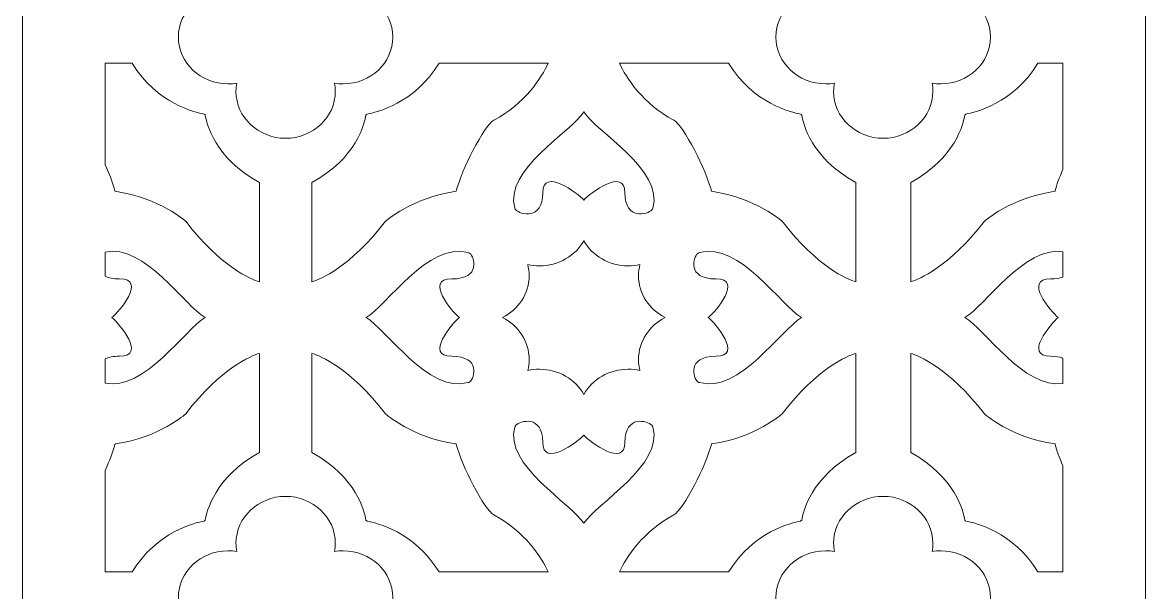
# Model space of a CAD drawing. Header units: centimetres. Extents: x -15.8 to -8.9, y -3.9 to 9.
# Drawn here: x -15.84 to -8.85, y 1.75 to 5.3 of the extents above; entities that cross this region are included whole.
import ezdxf

# ---------------------------------------------------------------- set-up
doc = ezdxf.new("R2010")
doc.units = ezdxf.units.CM
doc.header["$MEASUREMENT"] = 0
doc.layers.add('layer 1', color=7, linetype='Continuous')

msp = doc.modelspace()

# ---------------------------------------------------------------- linework, layer by layer
at = {"layer": 'layer 1', "lineweight": 9}
for points, knots in [([(-15.84346, 9.00077), (-15.84346, 9.00077), (-8.85135, 9.00077), (-8.85135, 9.00077), (-8.85135, 9.00077), (-8.85135, 9.00077), (-8.85135, 3.21098), (-8.85135, 3.21098), (-8.85135, 3.21098), (-8.85135, 3.21098), (-8.85135, -3.85301), (-8.85135, -3.85301), (-8.85135, -3.85301), (-8.85135, -3.85301), (-15.84346, -3.85301), (-15.84346, -3.85301), (-15.84346, -3.85301), (-15.84346, -3.85301), (-15.84346, 3.21098), (-15.84346, 3.21098), (-15.84346, 3.21098), (-15.84346, 3.21098), (-15.84346, 9.00077), (-15.84346, 9.00077)], [0, 0, 0, 0, 0.1428571, 0.1428571, 0.1428571, 0.1428571, 0.2857143, 0.2857143, 0.2857143, 0.2857143, 0.4285714, 0.4285714, 0.4285714, 0.4285714, 0.5714286, 0.5714286, 0.5714286, 0.5714286, 0.7142857, 0.7142857, 0.7142857, 0.7142857, 1, 1, 1, 1]), ([(-13.53717, 5.20898), (-13.53717, 5.04818), (-13.67597, 4.91701), (-13.84616, 4.91701), (-13.84616, 4.91701), (-13.86484, 4.91701), (-13.88313, 4.9186), (-13.90091, 4.92163), (-13.90091, 4.92163), (-13.89771, 4.90482), (-13.89604, 4.88753), (-13.89604, 4.86989), (-13.89604, 4.86989), (-13.89604, 4.70907), (-14.03485, 4.57791), (-14.20504, 4.57791), (-14.20504, 4.57791), (-14.37523, 4.57791), (-14.51404, 4.70907), (-14.51404, 4.86988), (-14.51404, 4.86988), (-14.51404, 4.88752), (-14.51236, 4.90482), (-14.50917, 4.92163), (-14.50917, 4.92163), (-14.52694, 4.9186), (-14.54524, 4.91702), (-14.56392, 4.91702), (-14.56392, 4.91702), (-14.73411, 4.91701), (-14.87292, 5.04818), (-14.87292, 5.20898), (-14.87292, 5.20898), (-14.87292, 5.36979), (-14.73411, 5.50096), (-14.56393, 5.50096), (-14.56393, 5.50096), (-14.54524, 5.50096), (-14.52694, 5.49937), (-14.50917, 5.49635), (-14.50917, 5.49635), (-14.51236, 5.51315), (-14.51404, 5.53043), (-14.51404, 5.54809), (-14.51404, 5.54809), (-14.51404, 5.7089), (-14.37523, 5.84006), (-14.20504, 5.84006), (-14.20504, 5.84006), (-14.03485, 5.84006), (-13.89604, 5.7089), (-13.89604, 5.54809), (-13.89604, 5.54809), (-13.89604, 5.53043), (-13.89771, 5.51315), (-13.90091, 5.49635), (-13.90091, 5.49635), (-13.88313, 5.49937), (-13.86484, 5.50096), (-13.84617, 5.50096), (-13.84617, 5.50096), (-13.67597, 5.50096), (-13.53717, 5.36979), (-13.53717, 5.20898)], [0, 0, 0, 0, 0.0588235, 0.0588235, 0.0588235, 0.0588235, 0.1176471, 0.1176471, 0.1176471, 0.1176471, 0.1764706, 0.1764706, 0.1764706, 0.1764706, 0.2352941, 0.2352941, 0.2352941, 0.2352941, 0.2941176, 0.2941176, 0.2941176, 0.2941176, 0.3529412, 0.3529412, 0.3529412, 0.3529412, 0.4117647, 0.4117647, 0.4117647, 0.4117647, 0.4705882, 0.4705882, 0.4705882, 0.4705882, 0.5294118, 0.5294118, 0.5294118, 0.5294118, 0.5882353, 0.5882353, 0.5882353, 0.5882353, 0.6470588, 0.6470588, 0.6470588, 0.6470588, 0.7058824, 0.7058824, 0.7058824, 0.7058824, 0.7647059, 0.7647059, 0.7647059, 0.7647059, 0.8235294, 0.8235294, 0.8235294, 0.8235294, 0.8823529, 0.8823529, 0.8823529, 0.8823529, 1, 1, 1, 1]), ([(-9.81643, 5.20898), (-9.81643, 5.04818), (-9.95525, 4.91701), (-10.12544, 4.91701), (-10.12544, 4.91701), (-10.14412, 4.91701), (-10.16241, 4.9186), (-10.18018, 4.92163), (-10.18018, 4.92163), (-10.17699, 4.90482), (-10.17532, 4.88753), (-10.17532, 4.86989), (-10.17532, 4.86989), (-10.17532, 4.70907), (-10.31412, 4.57791), (-10.48431, 4.57791), (-10.48431, 4.57791), (-10.65451, 4.57791), (-10.79331, 4.70907), (-10.79331, 4.86988), (-10.79331, 4.86988), (-10.79331, 4.88752), (-10.79164, 4.90482), (-10.78843, 4.92163), (-10.78843, 4.92163), (-10.80621, 4.9186), (-10.82452, 4.91702), (-10.84319, 4.91702), (-10.84319, 4.91702), (-11.01338, 4.91701), (-11.15219, 5.04818), (-11.1522, 5.20898), (-11.1522, 5.20898), (-11.15219, 5.36979), (-11.01338, 5.50096), (-10.8432, 5.50096), (-10.8432, 5.50096), (-10.82452, 5.50096), (-10.80621, 5.49937), (-10.78843, 5.49635), (-10.78843, 5.49635), (-10.79164, 5.51315), (-10.79331, 5.53043), (-10.79331, 5.54809), (-10.79331, 5.54809), (-10.79331, 5.7089), (-10.65451, 5.84006), (-10.48431, 5.84006), (-10.48431, 5.84006), (-10.31412, 5.84006), (-10.17531, 5.7089), (-10.17531, 5.54809), (-10.17531, 5.54809), (-10.17531, 5.53043), (-10.17699, 5.51315), (-10.18018, 5.49635), (-10.18018, 5.49635), (-10.16241, 5.49937), (-10.14412, 5.50096), (-10.12545, 5.50096), (-10.12545, 5.50096), (-9.95525, 5.50096), (-9.81643, 5.36979), (-9.81643, 5.20898)], [0, 0, 0, 0, 0.0588235, 0.0588235, 0.0588235, 0.0588235, 0.1176471, 0.1176471, 0.1176471, 0.1176471, 0.1764706, 0.1764706, 0.1764706, 0.1764706, 0.2352941, 0.2352941, 0.2352941, 0.2352941, 0.2941176, 0.2941176, 0.2941176, 0.2941176, 0.3529412, 0.3529412, 0.3529412, 0.3529412, 0.4117647, 0.4117647, 0.4117647, 0.4117647, 0.4705882, 0.4705882, 0.4705882, 0.4705882, 0.5294118, 0.5294118, 0.5294118, 0.5294118, 0.5882353, 0.5882353, 0.5882353, 0.5882353, 0.6470588, 0.6470588, 0.6470588, 0.6470588, 0.7058824, 0.7058824, 0.7058824, 0.7058824, 0.7647059, 0.7647059, 0.7647059, 0.7647059, 0.8235294, 0.8235294, 0.8235294, 0.8235294, 0.8823529, 0.8823529, 0.8823529, 0.8823529, 1, 1, 1, 1]), ([(-15.3287, 4.41363), (-15.3287, 4.41363), (-15.3287, 5.04559), (-15.3287, 5.04559), (-15.3287, 5.04559), (-15.3287, 5.04559), (-15.16087, 5.04559), (-15.16087, 5.04559), (-15.16087, 5.04559), (-15.00411, 4.79305), (-14.76872, 4.73889), (-14.71227, 4.72929), (-14.71227, 4.72929), (-14.71227, 4.72929), (-14.70869, 4.72601), (-14.70869, 4.72601), (-14.70869, 4.72601), (-14.70869, 4.72601), (-14.70677, 4.72427), (-14.70677, 4.72427), (-14.70677, 4.72427), (-14.70677, 4.72427), (-14.70521, 4.72283), (-14.70521, 4.72283), (-14.70521, 4.72283), (-14.69713, 4.67137), (-14.64729, 4.45497), (-14.36843, 4.30229), (-14.36843, 4.30229), (-14.36843, 4.30229), (-14.36843, 3.68409), (-14.36843, 3.68409), (-14.36843, 3.68409), (-14.42003, 3.69979), (-14.6041, 3.77284), (-14.82726, 4.06086), (-14.82726, 4.06086), (-14.82726, 4.06086), (-14.98695, 4.2066), (-15.26653, 4.24824), (-15.26653, 4.24824), (-15.26655, 4.24823), (-15.26692, 4.24933), (-15.26758, 4.25136), (-15.26758, 4.25136), (-15.26763, 4.25149), (-15.26767, 4.25158), (-15.2677, 4.25172), (-15.2677, 4.25172), (-15.27841, 4.29358), (-15.30101, 4.35246), (-15.3287, 4.41363)], [0, 0, 0, 0, 0.0714286, 0.0714286, 0.0714286, 0.0714286, 0.1428571, 0.1428571, 0.1428571, 0.1428571, 0.2142857, 0.2142857, 0.2142857, 0.2142857, 0.2857143, 0.2857143, 0.2857143, 0.2857143, 0.3571429, 0.3571429, 0.3571429, 0.3571429, 0.4285714, 0.4285714, 0.4285714, 0.4285714, 0.5, 0.5, 0.5, 0.5, 0.5714286, 0.5714286, 0.5714286, 0.5714286, 0.6428571, 0.6428571, 0.6428571, 0.6428571, 0.7142857, 0.7142857, 0.7142857, 0.7142857, 0.7857143, 0.7857143, 0.7857143, 0.7857143, 0.8571429, 0.8571429, 0.8571429, 0.8571429, 1, 1, 1, 1]), ([(-13.70331, 4.72427), (-13.70331, 4.72427), (-13.70488, 4.72283), (-13.70488, 4.72283), (-13.70488, 4.72283), (-13.71295, 4.67137), (-13.7628, 4.45497), (-14.04165, 4.30229), (-14.04165, 4.30229), (-14.04165, 4.30229), (-14.04165, 3.68409), (-14.04165, 3.68409), (-14.04165, 3.68409), (-13.99005, 3.69979), (-13.80598, 3.77284), (-13.58282, 4.06086), (-13.58282, 4.06086), (-13.58282, 4.06086), (-13.42314, 4.2066), (-13.14354, 4.24824), (-13.14354, 4.24824), (-13.14353, 4.24823), (-13.14316, 4.24933), (-13.1425, 4.25136), (-13.1425, 4.25136), (-13.14246, 4.25149), (-13.14242, 4.25158), (-13.14238, 4.25172), (-13.14238, 4.25172), (-13.11016, 4.37768), (-12.97024, 4.65779), (-12.9079, 4.69072), (-12.9079, 4.69072), (-12.71679, 4.79301), (-12.61069, 4.95528), (-12.57114, 5.04559), (-12.57114, 5.04559), (-12.57114, 5.04559), (-13.24922, 5.04559), (-13.24922, 5.04559), (-13.24922, 5.04559), (-13.40597, 4.79305), (-13.64136, 4.73889), (-13.69781, 4.72929), (-13.69781, 4.72929), (-13.69781, 4.72929), (-13.7014, 4.72601), (-13.7014, 4.72601), (-13.7014, 4.72601), (-13.7014, 4.72601), (-13.70331, 4.72427), (-13.70331, 4.72427)], [0, 0, 0, 0, 0.0714286, 0.0714286, 0.0714286, 0.0714286, 0.1428571, 0.1428571, 0.1428571, 0.1428571, 0.2142857, 0.2142857, 0.2142857, 0.2142857, 0.2857143, 0.2857143, 0.2857143, 0.2857143, 0.3571429, 0.3571429, 0.3571429, 0.3571429, 0.4285714, 0.4285714, 0.4285714, 0.4285714, 0.5, 0.5, 0.5, 0.5, 0.5714286, 0.5714286, 0.5714286, 0.5714286, 0.6428571, 0.6428571, 0.6428571, 0.6428571, 0.7142857, 0.7142857, 0.7142857, 0.7142857, 0.7857143, 0.7857143, 0.7857143, 0.7857143, 0.8571429, 0.8571429, 0.8571429, 0.8571429, 1, 1, 1, 1]), ([(-10.99355, 4.72427), (-10.99355, 4.72427), (-10.992, 4.72283), (-10.992, 4.72283), (-10.992, 4.72283), (-10.98392, 4.67137), (-10.93406, 4.45497), (-10.6552, 4.30229), (-10.6552, 4.30229), (-10.6552, 4.30229), (-10.6552, 3.68408), (-10.6552, 3.68408), (-10.6552, 3.68408), (-10.70681, 3.69978), (-10.89088, 3.77283), (-11.11405, 4.06086), (-11.11405, 4.06086), (-11.11405, 4.06086), (-11.27373, 4.2066), (-11.55333, 4.24824), (-11.55333, 4.24824), (-11.55334, 4.24823), (-11.5537, 4.24933), (-11.55437, 4.25136), (-11.55437, 4.25136), (-11.55441, 4.25149), (-11.55444, 4.25158), (-11.55448, 4.25172), (-11.55448, 4.25172), (-11.58671, 4.37768), (-11.72662, 4.65779), (-11.78896, 4.69072), (-11.78896, 4.69072), (-11.98008, 4.79301), (-12.08617, 4.95528), (-12.12573, 5.04559), (-12.12573, 5.04559), (-12.12573, 5.04559), (-11.44764, 5.04559), (-11.44764, 5.04559), (-11.44764, 5.04559), (-11.2909, 4.79305), (-11.0555, 4.73889), (-10.99906, 4.72929), (-10.99906, 4.72929), (-10.99906, 4.72929), (-10.99547, 4.72601), (-10.99547, 4.72601), (-10.99547, 4.72601), (-10.99547, 4.72601), (-10.99355, 4.72427), (-10.99355, 4.72427)], [0, 0, 0, 0, 0.0714286, 0.0714286, 0.0714286, 0.0714286, 0.1428571, 0.1428571, 0.1428571, 0.1428571, 0.2142857, 0.2142857, 0.2142857, 0.2142857, 0.2857143, 0.2857143, 0.2857143, 0.2857143, 0.3571429, 0.3571429, 0.3571429, 0.3571429, 0.4285714, 0.4285714, 0.4285714, 0.4285714, 0.5, 0.5, 0.5, 0.5, 0.5714286, 0.5714286, 0.5714286, 0.5714286, 0.6428571, 0.6428571, 0.6428571, 0.6428571, 0.7142857, 0.7142857, 0.7142857, 0.7142857, 0.7857143, 0.7857143, 0.7857143, 0.7857143, 0.8571429, 0.8571429, 0.8571429, 0.8571429, 1, 1, 1, 1]), ([(-9.97505, 4.72427), (-9.97505, 4.72427), (-9.97661, 4.72283), (-9.97661, 4.72283), (-9.97661, 4.72283), (-9.98469, 4.67137), (-10.03455, 4.45497), (-10.3134, 4.30229), (-10.3134, 4.30229), (-10.3134, 4.30229), (-10.3134, 3.68409), (-10.3134, 3.68409), (-10.3134, 3.68409), (-10.2618, 3.69979), (-10.07772, 3.77284), (-9.85456, 4.06086), (-9.85456, 4.06086), (-9.85456, 4.06086), (-9.69488, 4.2066), (-9.41529, 4.24824), (-9.41529, 4.24824), (-9.41527, 4.24823), (-9.41491, 4.24933), (-9.41424, 4.25136), (-9.41424, 4.25136), (-9.41419, 4.25149), (-9.41416, 4.25158), (-9.41412, 4.25172), (-9.41412, 4.25172), (-9.40514, 4.28683), (-9.3878, 4.33394), (-9.3661, 4.38432), (-9.3661, 4.38432), (-9.3661, 4.38432), (-9.3661, 5.04559), (-9.3661, 5.04559), (-9.3661, 5.04559), (-9.3661, 5.04559), (-9.52096, 5.04559), (-9.52096, 5.04559), (-9.52096, 5.04559), (-9.67771, 4.79305), (-9.91311, 4.73889), (-9.96956, 4.72929), (-9.96956, 4.72929), (-9.96956, 4.72929), (-9.97313, 4.72601), (-9.97313, 4.72601), (-9.97313, 4.72601), (-9.97313, 4.72601), (-9.97505, 4.72427), (-9.97505, 4.72427)], [0, 0, 0, 0, 0.0714286, 0.0714286, 0.0714286, 0.0714286, 0.1428571, 0.1428571, 0.1428571, 0.1428571, 0.2142857, 0.2142857, 0.2142857, 0.2142857, 0.2857143, 0.2857143, 0.2857143, 0.2857143, 0.3571429, 0.3571429, 0.3571429, 0.3571429, 0.4285714, 0.4285714, 0.4285714, 0.4285714, 0.5, 0.5, 0.5, 0.5, 0.5714286, 0.5714286, 0.5714286, 0.5714286, 0.6428571, 0.6428571, 0.6428571, 0.6428571, 0.7142857, 0.7142857, 0.7142857, 0.7142857, 0.7857143, 0.7857143, 0.7857143, 0.7857143, 0.8571429, 0.8571429, 0.8571429, 0.8571429, 1, 1, 1, 1]), ([(-12.34844, 4.74194), (-12.42271, 4.62365), (-12.85031, 4.37655), (-12.77731, 4.14305), (-12.77731, 4.14305), (-12.77602, 4.13891), (-12.77515, 4.13484), (-12.77208, 4.13146), (-12.77208, 4.13146), (-12.74785, 4.10475), (-12.60499, 4.06349), (-12.60296, 4.23846), (-12.60296, 4.23846), (-12.60608, 4.40007), (-12.38541, 4.23571), (-12.34855, 4.19303), (-12.34855, 4.19303), (-12.34851, 4.19307), (-12.34848, 4.19311), (-12.34844, 4.19315), (-12.34844, 4.19315), (-12.3484, 4.19311), (-12.34836, 4.19307), (-12.34832, 4.19303), (-12.34832, 4.19303), (-12.31145, 4.23571), (-12.09078, 4.40007), (-12.09391, 4.23846), (-12.09391, 4.23846), (-12.09188, 4.06349), (-11.94902, 4.10475), (-11.92479, 4.13146), (-11.92479, 4.13146), (-11.92172, 4.13484), (-11.92085, 4.13891), (-11.91956, 4.14305), (-11.91956, 4.14305), (-11.84656, 4.37655), (-12.27416, 4.62365), (-12.34844, 4.74194)], [0, 0, 0, 0, 0.0909091, 0.0909091, 0.0909091, 0.0909091, 0.1818182, 0.1818182, 0.1818182, 0.1818182, 0.2727273, 0.2727273, 0.2727273, 0.2727273, 0.3636364, 0.3636364, 0.3636364, 0.3636364, 0.4545455, 0.4545455, 0.4545455, 0.4545455, 0.5454545, 0.5454545, 0.5454545, 0.5454545, 0.6363636, 0.6363636, 0.6363636, 0.6363636, 0.7272727, 0.7272727, 0.7272727, 0.7272727, 0.8181818, 0.8181818, 0.8181818, 0.8181818, 1, 1, 1, 1]), ([(-15.3287, 3.05304), (-15.3287, 3.05304), (-15.3287, 3.20348), (-15.3287, 3.20348), (-15.3287, 3.20348), (-15.30764, 3.21366), (-15.27854, 3.22016), (-15.23894, 3.22058), (-15.23894, 3.22058), (-15.06789, 3.21762), (-15.24184, 3.42612), (-15.28699, 3.46096), (-15.28699, 3.46096), (-15.28697, 3.461), (-15.28694, 3.46107), (-15.28687, 3.46108), (-15.28687, 3.46108), (-15.28694, 3.4611), (-15.28697, 3.46116), (-15.28699, 3.46119), (-15.28699, 3.46119), (-15.24184, 3.49604), (-15.06789, 3.70454), (-15.23894, 3.70158), (-15.23894, 3.70158), (-15.27854, 3.70199), (-15.30764, 3.70851), (-15.3287, 3.7187), (-15.3287, 3.7187), (-15.3287, 3.7187), (-15.3287, 3.86913), (-15.3287, 3.86913), (-15.3287, 3.86913), (-15.08493, 3.92318), (-14.82936, 3.53021), (-14.70609, 3.46107), (-14.70609, 3.46107), (-14.82939, 3.39196), (-15.08493, 2.999), (-15.3287, 3.05304)], [0, 0, 0, 0, 0.0909091, 0.0909091, 0.0909091, 0.0909091, 0.1818182, 0.1818182, 0.1818182, 0.1818182, 0.2727273, 0.2727273, 0.2727273, 0.2727273, 0.3636364, 0.3636364, 0.3636364, 0.3636364, 0.4545455, 0.4545455, 0.4545455, 0.4545455, 0.5454545, 0.5454545, 0.5454545, 0.5454545, 0.6363636, 0.6363636, 0.6363636, 0.6363636, 0.7272727, 0.7272727, 0.7272727, 0.7272727, 0.8181818, 0.8181818, 0.8181818, 0.8181818, 1, 1, 1, 1]), ([(-13.704, 3.46108), (-13.57881, 3.3909), (-13.3173, 2.98686), (-13.07018, 3.05583), (-13.07018, 3.05583), (-13.0658, 3.05705), (-13.06149, 3.05788), (-13.05791, 3.06078), (-13.05791, 3.06078), (-13.02964, 3.08368), (-12.98598, 3.21866), (-13.17115, 3.22058), (-13.17115, 3.22058), (-13.34219, 3.21762), (-13.16825, 3.42613), (-13.12308, 3.46098), (-13.12308, 3.46098), (-13.12312, 3.46101), (-13.12316, 3.46104), (-13.12321, 3.46108), (-13.12321, 3.46108), (-13.12316, 3.46111), (-13.12312, 3.46115), (-13.12308, 3.46118), (-13.12308, 3.46118), (-13.16825, 3.49603), (-13.34219, 3.70454), (-13.17115, 3.70158), (-13.17115, 3.70158), (-12.98598, 3.70349), (-13.02964, 3.83849), (-13.05791, 3.86138), (-13.05791, 3.86138), (-13.06149, 3.86428), (-13.0658, 3.8651), (-13.07018, 3.86633), (-13.07018, 3.86633), (-13.3173, 3.9353), (-13.57881, 3.53126), (-13.704, 3.46108)], [0, 0, 0, 0, 0.0909091, 0.0909091, 0.0909091, 0.0909091, 0.1818182, 0.1818182, 0.1818182, 0.1818182, 0.2727273, 0.2727273, 0.2727273, 0.2727273, 0.3636364, 0.3636364, 0.3636364, 0.3636364, 0.4545455, 0.4545455, 0.4545455, 0.4545455, 0.5454545, 0.5454545, 0.5454545, 0.5454545, 0.6363636, 0.6363636, 0.6363636, 0.6363636, 0.7272727, 0.7272727, 0.7272727, 0.7272727, 0.8181818, 0.8181818, 0.8181818, 0.8181818, 1, 1, 1, 1]), ([(-11.84237, 3.46107), (-11.94072, 3.51104), (-12.00786, 3.60926), (-12.00786, 3.72181), (-12.00786, 3.72181), (-12.00786, 3.74568), (-12.00481, 3.76888), (-11.99912, 3.79114), (-11.99912, 3.79114), (-12.02267, 3.78576), (-12.04724, 3.78289), (-12.0725, 3.78289), (-12.0725, 3.78289), (-12.19162, 3.78289), (-12.29554, 3.84632), (-12.34843, 3.93924), (-12.34843, 3.93924), (-12.40131, 3.84632), (-12.50525, 3.78289), (-12.62437, 3.78289), (-12.62437, 3.78289), (-12.64962, 3.78289), (-12.67422, 3.78576), (-12.69776, 3.79114), (-12.69776, 3.79114), (-12.69206, 3.76888), (-12.68902, 3.74568), (-12.68902, 3.72181), (-12.68902, 3.72181), (-12.68902, 3.60926), (-12.75615, 3.51105), (-12.8545, 3.46107), (-12.8545, 3.46107), (-12.75615, 3.41111), (-12.68902, 3.31291), (-12.68902, 3.20036), (-12.68902, 3.20036), (-12.68902, 3.17649), (-12.69205, 3.15328), (-12.69774, 3.13102), (-12.69774, 3.13102), (-12.67419, 3.13641), (-12.64962, 3.13927), (-12.62436, 3.13927), (-12.62436, 3.13927), (-12.50525, 3.13927), (-12.40131, 3.07585), (-12.34843, 2.98293), (-12.34843, 2.98293), (-12.29554, 3.07586), (-12.19162, 3.13927), (-12.0725, 3.13928), (-12.0725, 3.13928), (-12.04724, 3.13928), (-12.02267, 3.13641), (-11.99912, 3.13103), (-11.99912, 3.13103), (-12.0048, 3.15328), (-12.00785, 3.17649), (-12.00785, 3.20036), (-12.00785, 3.20036), (-12.00785, 3.31291), (-11.94072, 3.41111), (-11.84237, 3.46107)], [0, 0, 0, 0, 0.0588235, 0.0588235, 0.0588235, 0.0588235, 0.1176471, 0.1176471, 0.1176471, 0.1176471, 0.1764706, 0.1764706, 0.1764706, 0.1764706, 0.2352941, 0.2352941, 0.2352941, 0.2352941, 0.2941176, 0.2941176, 0.2941176, 0.2941176, 0.3529412, 0.3529412, 0.3529412, 0.3529412, 0.4117647, 0.4117647, 0.4117647, 0.4117647, 0.4705882, 0.4705882, 0.4705882, 0.4705882, 0.5294118, 0.5294118, 0.5294118, 0.5294118, 0.5882353, 0.5882353, 0.5882353, 0.5882353, 0.6470588, 0.6470588, 0.6470588, 0.6470588, 0.7058824, 0.7058824, 0.7058824, 0.7058824, 0.7647059, 0.7647059, 0.7647059, 0.7647059, 0.8235294, 0.8235294, 0.8235294, 0.8235294, 0.8823529, 0.8823529, 0.8823529, 0.8823529, 1, 1, 1, 1]), ([(-10.99287, 3.46108), (-11.11806, 3.3909), (-11.37957, 2.98686), (-11.6267, 3.05583), (-11.6267, 3.05583), (-11.63107, 3.05705), (-11.63537, 3.05788), (-11.63896, 3.06078), (-11.63896, 3.06078), (-11.66723, 3.08368), (-11.71088, 3.21866), (-11.52571, 3.22058), (-11.52571, 3.22058), (-11.35467, 3.21762), (-11.52862, 3.42613), (-11.57379, 3.46098), (-11.57379, 3.46098), (-11.57374, 3.46101), (-11.5737, 3.46104), (-11.57366, 3.46108), (-11.57366, 3.46108), (-11.5737, 3.46111), (-11.57374, 3.46115), (-11.57379, 3.46118), (-11.57379, 3.46118), (-11.52862, 3.49603), (-11.35467, 3.70454), (-11.52571, 3.70158), (-11.52571, 3.70158), (-11.71088, 3.70349), (-11.66723, 3.83849), (-11.63896, 3.86138), (-11.63896, 3.86138), (-11.63537, 3.86428), (-11.63107, 3.8651), (-11.6267, 3.86633), (-11.6267, 3.86633), (-11.37957, 3.9353), (-11.11806, 3.53126), (-10.99287, 3.46108)], [0, 0, 0, 0, 0.0909091, 0.0909091, 0.0909091, 0.0909091, 0.1818182, 0.1818182, 0.1818182, 0.1818182, 0.2727273, 0.2727273, 0.2727273, 0.2727273, 0.3636364, 0.3636364, 0.3636364, 0.3636364, 0.4545455, 0.4545455, 0.4545455, 0.4545455, 0.5454545, 0.5454545, 0.5454545, 0.5454545, 0.6363636, 0.6363636, 0.6363636, 0.6363636, 0.7272727, 0.7272727, 0.7272727, 0.7272727, 0.8181818, 0.8181818, 0.8181818, 0.8181818, 1, 1, 1, 1]), ([(-9.97574, 3.46107), (-9.85461, 3.39318), (-9.60592, 3.01286), (-9.3661, 3.05063), (-9.3661, 3.05063), (-9.3661, 3.05063), (-9.3661, 3.2089), (-9.3661, 3.2089), (-9.3661, 3.2089), (-9.38569, 3.21594), (-9.41085, 3.22024), (-9.44289, 3.22058), (-9.44289, 3.22058), (-9.61394, 3.21762), (-9.43998, 3.42612), (-9.39484, 3.46096), (-9.39484, 3.46096), (-9.39486, 3.461), (-9.3949, 3.46107), (-9.39496, 3.46108), (-9.39496, 3.46108), (-9.3949, 3.4611), (-9.39486, 3.46116), (-9.39484, 3.46119), (-9.39484, 3.46119), (-9.43998, 3.49604), (-9.61394, 3.70454), (-9.44289, 3.70158), (-9.44289, 3.70158), (-9.41085, 3.70191), (-9.38569, 3.70625), (-9.3661, 3.71328), (-9.3661, 3.71328), (-9.3661, 3.71328), (-9.3661, 3.87155), (-9.3661, 3.87155), (-9.3661, 3.87155), (-9.60592, 3.90932), (-9.85464, 3.52898), (-9.97574, 3.46107)], [0, 0, 0, 0, 0.0909091, 0.0909091, 0.0909091, 0.0909091, 0.1818182, 0.1818182, 0.1818182, 0.1818182, 0.2727273, 0.2727273, 0.2727273, 0.2727273, 0.3636364, 0.3636364, 0.3636364, 0.3636364, 0.4545455, 0.4545455, 0.4545455, 0.4545455, 0.5454545, 0.5454545, 0.5454545, 0.5454545, 0.6363636, 0.6363636, 0.6363636, 0.6363636, 0.7272727, 0.7272727, 0.7272727, 0.7272727, 0.8181818, 0.8181818, 0.8181818, 0.8181818, 1, 1, 1, 1]), ([(-14.70677, 2.1979), (-14.70677, 2.1979), (-14.70521, 2.19932), (-14.70521, 2.19932), (-14.70521, 2.19932), (-14.69713, 2.25079), (-14.64729, 2.46718), (-14.36843, 2.61986), (-14.36843, 2.61986), (-14.36843, 2.61986), (-14.36843, 3.23808), (-14.36843, 3.23808), (-14.36843, 3.23808), (-14.42003, 3.22236), (-14.6041, 3.14932), (-14.82726, 2.86129), (-14.82726, 2.86129), (-14.82726, 2.86129), (-14.98695, 2.71555), (-15.26653, 2.67391), (-15.26653, 2.67391), (-15.26655, 2.67393), (-15.26692, 2.67282), (-15.26758, 2.67079), (-15.26758, 2.67079), (-15.26763, 2.67065), (-15.26767, 2.67056), (-15.2677, 2.67043), (-15.2677, 2.67043), (-15.27841, 2.62857), (-15.30101, 2.5697), (-15.3287, 2.50853), (-15.3287, 2.50853), (-15.3287, 2.50853), (-15.3287, 1.87656), (-15.3287, 1.87656), (-15.3287, 1.87656), (-15.3287, 1.87656), (-15.16087, 1.87656), (-15.16087, 1.87656), (-15.16087, 1.87656), (-15.00411, 2.12911), (-14.76872, 2.18326), (-14.71227, 2.19287), (-14.71227, 2.19287), (-14.71227, 2.19287), (-14.70869, 2.19614), (-14.70869, 2.19614), (-14.70869, 2.19614), (-14.70869, 2.19614), (-14.70677, 2.1979), (-14.70677, 2.1979)], [0, 0, 0, 0, 0.0714286, 0.0714286, 0.0714286, 0.0714286, 0.1428571, 0.1428571, 0.1428571, 0.1428571, 0.2142857, 0.2142857, 0.2142857, 0.2142857, 0.2857143, 0.2857143, 0.2857143, 0.2857143, 0.3571429, 0.3571429, 0.3571429, 0.3571429, 0.4285714, 0.4285714, 0.4285714, 0.4285714, 0.5, 0.5, 0.5, 0.5, 0.5714286, 0.5714286, 0.5714286, 0.5714286, 0.6428571, 0.6428571, 0.6428571, 0.6428571, 0.7142857, 0.7142857, 0.7142857, 0.7142857, 0.7857143, 0.7857143, 0.7857143, 0.7857143, 0.8571429, 0.8571429, 0.8571429, 0.8571429, 1, 1, 1, 1]), ([(-13.70331, 2.1979), (-13.70331, 2.1979), (-13.70488, 2.19932), (-13.70488, 2.19932), (-13.70488, 2.19932), (-13.71295, 2.25079), (-13.7628, 2.46718), (-14.04165, 2.61986), (-14.04165, 2.61986), (-14.04165, 2.61986), (-14.04165, 3.23808), (-14.04165, 3.23808), (-14.04165, 3.23808), (-13.99005, 3.22236), (-13.80598, 3.14932), (-13.58282, 2.86129), (-13.58282, 2.86129), (-13.58282, 2.86129), (-13.42314, 2.71555), (-13.14354, 2.67391), (-13.14354, 2.67391), (-13.14353, 2.67393), (-13.14316, 2.67282), (-13.1425, 2.67079), (-13.1425, 2.67079), (-13.14246, 2.67065), (-13.14242, 2.67056), (-13.14238, 2.67043), (-13.14238, 2.67043), (-13.11016, 2.54447), (-12.97024, 2.26437), (-12.9079, 2.23142), (-12.9079, 2.23142), (-12.71678, 2.12914), (-12.61068, 1.96688), (-12.57114, 1.87656), (-12.57114, 1.87656), (-12.57114, 1.87656), (-13.24921, 1.87656), (-13.24921, 1.87656), (-13.24921, 1.87656), (-13.40597, 2.12911), (-13.64136, 2.18326), (-13.69781, 2.19287), (-13.69781, 2.19287), (-13.69781, 2.19287), (-13.7014, 2.19614), (-13.7014, 2.19614), (-13.7014, 2.19614), (-13.7014, 2.19614), (-13.70331, 2.1979), (-13.70331, 2.1979)], [0, 0, 0, 0, 0.0714286, 0.0714286, 0.0714286, 0.0714286, 0.1428571, 0.1428571, 0.1428571, 0.1428571, 0.2142857, 0.2142857, 0.2142857, 0.2142857, 0.2857143, 0.2857143, 0.2857143, 0.2857143, 0.3571429, 0.3571429, 0.3571429, 0.3571429, 0.4285714, 0.4285714, 0.4285714, 0.4285714, 0.5, 0.5, 0.5, 0.5, 0.5714286, 0.5714286, 0.5714286, 0.5714286, 0.6428571, 0.6428571, 0.6428571, 0.6428571, 0.7142857, 0.7142857, 0.7142857, 0.7142857, 0.7857143, 0.7857143, 0.7857143, 0.7857143, 0.8571429, 0.8571429, 0.8571429, 0.8571429, 1, 1, 1, 1]), ([(-10.99355, 2.1979), (-10.99355, 2.1979), (-10.992, 2.19932), (-10.992, 2.19932), (-10.992, 2.19932), (-10.98392, 2.25079), (-10.93406, 2.46719), (-10.6552, 2.61986), (-10.6552, 2.61986), (-10.6552, 2.61986), (-10.6552, 3.23808), (-10.6552, 3.23808), (-10.6552, 3.23808), (-10.70681, 3.22238), (-10.89088, 3.14933), (-11.11405, 2.86129), (-11.11405, 2.86129), (-11.11405, 2.86129), (-11.27373, 2.71555), (-11.55333, 2.67391), (-11.55333, 2.67391), (-11.55334, 2.67393), (-11.5537, 2.67282), (-11.55437, 2.67079), (-11.55437, 2.67079), (-11.55441, 2.67065), (-11.55444, 2.67056), (-11.55448, 2.67043), (-11.55448, 2.67043), (-11.58671, 2.54447), (-11.72662, 2.26437), (-11.78896, 2.23142), (-11.78896, 2.23142), (-11.98008, 2.12914), (-12.08618, 1.96688), (-12.12573, 1.87656), (-12.12573, 1.87656), (-12.12573, 1.87656), (-11.44765, 1.87656), (-11.44765, 1.87656), (-11.44765, 1.87656), (-11.2909, 2.12911), (-11.0555, 2.18326), (-10.99906, 2.19287), (-10.99906, 2.19287), (-10.99906, 2.19287), (-10.99547, 2.19614), (-10.99547, 2.19614), (-10.99547, 2.19614), (-10.99547, 2.19614), (-10.99355, 2.1979), (-10.99355, 2.1979)], [0, 0, 0, 0, 0.0714286, 0.0714286, 0.0714286, 0.0714286, 0.1428571, 0.1428571, 0.1428571, 0.1428571, 0.2142857, 0.2142857, 0.2142857, 0.2142857, 0.2857143, 0.2857143, 0.2857143, 0.2857143, 0.3571429, 0.3571429, 0.3571429, 0.3571429, 0.4285714, 0.4285714, 0.4285714, 0.4285714, 0.5, 0.5, 0.5, 0.5, 0.5714286, 0.5714286, 0.5714286, 0.5714286, 0.6428571, 0.6428571, 0.6428571, 0.6428571, 0.7142857, 0.7142857, 0.7142857, 0.7142857, 0.7857143, 0.7857143, 0.7857143, 0.7857143, 0.8571429, 0.8571429, 0.8571429, 0.8571429, 1, 1, 1, 1]), ([(-9.97505, 2.1979), (-9.97505, 2.1979), (-9.97661, 2.19932), (-9.97661, 2.19932), (-9.97661, 2.19932), (-9.98469, 2.25079), (-10.03455, 2.46718), (-10.3134, 2.61986), (-10.3134, 2.61986), (-10.3134, 2.61986), (-10.3134, 3.23808), (-10.3134, 3.23808), (-10.3134, 3.23808), (-10.2618, 3.22236), (-10.07772, 3.14932), (-9.85456, 2.86129), (-9.85456, 2.86129), (-9.85456, 2.86129), (-9.69488, 2.71555), (-9.41529, 2.67391), (-9.41529, 2.67391), (-9.41527, 2.67393), (-9.41491, 2.67282), (-9.41424, 2.67079), (-9.41424, 2.67079), (-9.41419, 2.67065), (-9.41416, 2.67056), (-9.41412, 2.67043), (-9.41412, 2.67043), (-9.40514, 2.63532), (-9.3878, 2.58824), (-9.3661, 2.53787), (-9.3661, 2.53787), (-9.3661, 2.53787), (-9.3661, 1.87656), (-9.3661, 1.87656), (-9.3661, 1.87656), (-9.3661, 1.87656), (-9.52095, 1.87656), (-9.52095, 1.87656), (-9.52095, 1.87656), (-9.67771, 2.12911), (-9.91311, 2.18326), (-9.96956, 2.19287), (-9.96956, 2.19287), (-9.96956, 2.19287), (-9.97313, 2.19614), (-9.97313, 2.19614), (-9.97313, 2.19614), (-9.97313, 2.19614), (-9.97505, 2.1979), (-9.97505, 2.1979)], [0, 0, 0, 0, 0.0714286, 0.0714286, 0.0714286, 0.0714286, 0.1428571, 0.1428571, 0.1428571, 0.1428571, 0.2142857, 0.2142857, 0.2142857, 0.2142857, 0.2857143, 0.2857143, 0.2857143, 0.2857143, 0.3571429, 0.3571429, 0.3571429, 0.3571429, 0.4285714, 0.4285714, 0.4285714, 0.4285714, 0.5, 0.5, 0.5, 0.5, 0.5714286, 0.5714286, 0.5714286, 0.5714286, 0.6428571, 0.6428571, 0.6428571, 0.6428571, 0.7142857, 0.7142857, 0.7142857, 0.7142857, 0.7857143, 0.7857143, 0.7857143, 0.7857143, 0.8571429, 0.8571429, 0.8571429, 0.8571429, 1, 1, 1, 1]), ([(-12.34844, 2.18022), (-12.42271, 2.29851), (-12.85031, 2.54561), (-12.77731, 2.77912), (-12.77731, 2.77912), (-12.77602, 2.78325), (-12.77515, 2.78731), (-12.77208, 2.7907), (-12.77208, 2.7907), (-12.74785, 2.81742), (-12.60499, 2.85867), (-12.60296, 2.6837), (-12.60296, 2.6837), (-12.60608, 2.52208), (-12.38541, 2.68644), (-12.34855, 2.72913), (-12.34855, 2.72913), (-12.34851, 2.72908), (-12.34848, 2.72904), (-12.34844, 2.729), (-12.34844, 2.729), (-12.3484, 2.72904), (-12.34836, 2.72908), (-12.34832, 2.72913), (-12.34832, 2.72913), (-12.31145, 2.68644), (-12.09078, 2.52208), (-12.09391, 2.6837), (-12.09391, 2.6837), (-12.09188, 2.85867), (-11.94902, 2.81742), (-11.92479, 2.7907), (-11.92479, 2.7907), (-11.92172, 2.78731), (-11.92085, 2.78325), (-11.91956, 2.77912), (-11.91956, 2.77912), (-11.84656, 2.54561), (-12.27416, 2.29851), (-12.34844, 2.18022)], [0, 0, 0, 0, 0.0909091, 0.0909091, 0.0909091, 0.0909091, 0.1818182, 0.1818182, 0.1818182, 0.1818182, 0.2727273, 0.2727273, 0.2727273, 0.2727273, 0.3636364, 0.3636364, 0.3636364, 0.3636364, 0.4545455, 0.4545455, 0.4545455, 0.4545455, 0.5454545, 0.5454545, 0.5454545, 0.5454545, 0.6363636, 0.6363636, 0.6363636, 0.6363636, 0.7272727, 0.7272727, 0.7272727, 0.7272727, 0.8181818, 0.8181818, 0.8181818, 0.8181818, 1, 1, 1, 1]), ([(-13.53717, 1.71637), (-13.53717, 1.55556), (-13.67597, 1.42439), (-13.84616, 1.42439), (-13.84616, 1.42439), (-13.86484, 1.42439), (-13.88313, 1.42598), (-13.90091, 1.429), (-13.90091, 1.429), (-13.89771, 1.41221), (-13.89604, 1.39491), (-13.89604, 1.37728), (-13.89604, 1.37728), (-13.89604, 1.21645), (-14.03485, 1.08529), (-14.20504, 1.08529), (-14.20504, 1.08529), (-14.37523, 1.08529), (-14.51404, 1.21645), (-14.51404, 1.37727), (-14.51404, 1.37727), (-14.51404, 1.39491), (-14.51236, 1.41221), (-14.50917, 1.42901), (-14.50917, 1.42901), (-14.52694, 1.42598), (-14.54524, 1.4244), (-14.56392, 1.4244), (-14.56392, 1.4244), (-14.73411, 1.4244), (-14.87292, 1.55555), (-14.87292, 1.71637), (-14.87292, 1.71637), (-14.87292, 1.87718), (-14.73411, 2.00834), (-14.56393, 2.00834), (-14.56393, 2.00834), (-14.54524, 2.00834), (-14.52694, 2.00676), (-14.50917, 2.00373), (-14.50917, 2.00373), (-14.51236, 2.02052), (-14.51404, 2.03781), (-14.51404, 2.05546), (-14.51404, 2.05546), (-14.51404, 2.21628), (-14.37523, 2.34744), (-14.20504, 2.34744), (-14.20504, 2.34744), (-14.03485, 2.34744), (-13.89604, 2.21628), (-13.89604, 2.05547), (-13.89604, 2.05547), (-13.89604, 2.03782), (-13.89771, 2.02052), (-13.90091, 2.00373), (-13.90091, 2.00373), (-13.88313, 2.00676), (-13.86484, 2.00834), (-13.84617, 2.00834), (-13.84617, 2.00834), (-13.67597, 2.00834), (-13.53717, 1.87718), (-13.53717, 1.71637)], [0, 0, 0, 0, 0.0588235, 0.0588235, 0.0588235, 0.0588235, 0.1176471, 0.1176471, 0.1176471, 0.1176471, 0.1764706, 0.1764706, 0.1764706, 0.1764706, 0.2352941, 0.2352941, 0.2352941, 0.2352941, 0.2941176, 0.2941176, 0.2941176, 0.2941176, 0.3529412, 0.3529412, 0.3529412, 0.3529412, 0.4117647, 0.4117647, 0.4117647, 0.4117647, 0.4705882, 0.4705882, 0.4705882, 0.4705882, 0.5294118, 0.5294118, 0.5294118, 0.5294118, 0.5882353, 0.5882353, 0.5882353, 0.5882353, 0.6470588, 0.6470588, 0.6470588, 0.6470588, 0.7058824, 0.7058824, 0.7058824, 0.7058824, 0.7647059, 0.7647059, 0.7647059, 0.7647059, 0.8235294, 0.8235294, 0.8235294, 0.8235294, 0.8823529, 0.8823529, 0.8823529, 0.8823529, 1, 1, 1, 1]), ([(-9.81643, 1.71637), (-9.81643, 1.55556), (-9.95525, 1.42439), (-10.12544, 1.42439), (-10.12544, 1.42439), (-10.14412, 1.42439), (-10.16241, 1.42598), (-10.18018, 1.429), (-10.18018, 1.429), (-10.17699, 1.41221), (-10.17532, 1.39491), (-10.17532, 1.37728), (-10.17532, 1.37728), (-10.17532, 1.21645), (-10.31412, 1.08529), (-10.48431, 1.08529), (-10.48431, 1.08529), (-10.65451, 1.08529), (-10.79331, 1.21645), (-10.79331, 1.37727), (-10.79331, 1.37727), (-10.79331, 1.39491), (-10.79164, 1.41221), (-10.78843, 1.42901), (-10.78843, 1.42901), (-10.80621, 1.42598), (-10.82452, 1.4244), (-10.84319, 1.4244), (-10.84319, 1.4244), (-11.01338, 1.4244), (-11.15219, 1.55555), (-11.1522, 1.71637), (-11.1522, 1.71637), (-11.15219, 1.87718), (-11.01338, 2.00834), (-10.8432, 2.00834), (-10.8432, 2.00834), (-10.82452, 2.00834), (-10.80621, 2.00676), (-10.78843, 2.00373), (-10.78843, 2.00373), (-10.79164, 2.02052), (-10.79331, 2.03781), (-10.79331, 2.05546), (-10.79331, 2.05546), (-10.79331, 2.21628), (-10.65451, 2.34744), (-10.48431, 2.34744), (-10.48431, 2.34744), (-10.31412, 2.34744), (-10.17531, 2.21628), (-10.17531, 2.05547), (-10.17531, 2.05547), (-10.17531, 2.03782), (-10.17699, 2.02052), (-10.18018, 2.00373), (-10.18018, 2.00373), (-10.16241, 2.00676), (-10.14412, 2.00834), (-10.12545, 2.00834), (-10.12545, 2.00834), (-9.95525, 2.00834), (-9.81643, 1.87718), (-9.81643, 1.71637)], [0, 0, 0, 0, 0.0588235, 0.0588235, 0.0588235, 0.0588235, 0.1176471, 0.1176471, 0.1176471, 0.1176471, 0.1764706, 0.1764706, 0.1764706, 0.1764706, 0.2352941, 0.2352941, 0.2352941, 0.2352941, 0.2941176, 0.2941176, 0.2941176, 0.2941176, 0.3529412, 0.3529412, 0.3529412, 0.3529412, 0.4117647, 0.4117647, 0.4117647, 0.4117647, 0.4705882, 0.4705882, 0.4705882, 0.4705882, 0.5294118, 0.5294118, 0.5294118, 0.5294118, 0.5882353, 0.5882353, 0.5882353, 0.5882353, 0.6470588, 0.6470588, 0.6470588, 0.6470588, 0.7058824, 0.7058824, 0.7058824, 0.7058824, 0.7647059, 0.7647059, 0.7647059, 0.7647059, 0.8235294, 0.8235294, 0.8235294, 0.8235294, 0.8823529, 0.8823529, 0.8823529, 0.8823529, 1, 1, 1, 1])]:
    msp.add_open_spline(points, degree=3, knots=knots, dxfattribs=at)

doc.saveas('drawing.dxf')
